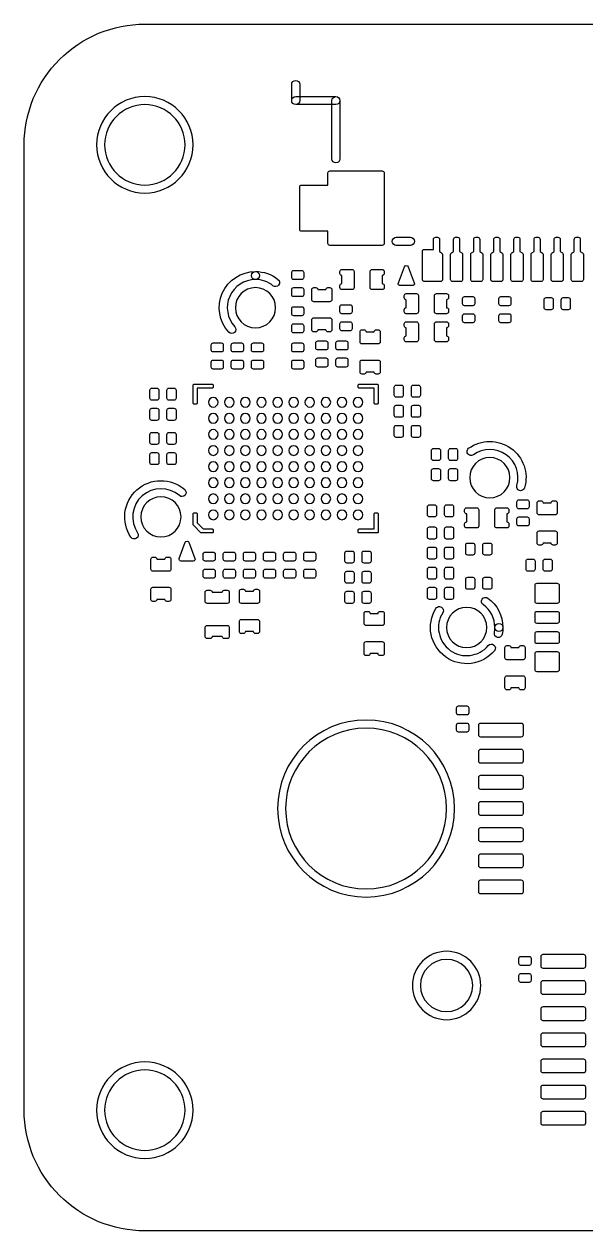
# Model space of a CAD drawing. Extents: x -1 to 29, y -1 to 29.
# Drawn here: x -1 to 12.96, y -1 to 29 of the extents above; entities that cross this region are included whole.
import ezdxf

# ---------------------------------------------------------------- set-up
doc = ezdxf.new("R2010")
doc.units = 0
for name, color, linetype in [('HOLE_1_6', 7, 'CONTINUOUS'), ('NC_Resist-B', 111, 'CONTINUOUS'), ('NC_Symbol-B', 140, 'CONTINUOUS'), ('OUTLINE', 7, 'CONTINUOUS')]:
    doc.layers.add(name, color=color, linetype=linetype)

msp = doc.modelspace()

# ---------------------------------------------------------------- linework, layer by layer
at = {"layer": 'HOLE_1_6'}
for points in [[(3, 26, 1), (1, 26, 1), (3, 26)], [(9.5, 9.5, 1), (5.5, 9.5, 1), (9.5, 9.5)], [(10.15, 5.1, 1), (8.85, 5.1, 1), (10.15, 5.1)], [(3, 2, 1), (1, 2, 1), (3, 2)]]:
    msp.add_lwpolyline(points, format="xyb", close=True, dxfattribs=at)
at = {"layer": 'NC_Resist-B'}
for points in [[(2, 24.8, 1), (2, 27.2, 1), (2, 24.8)], [(6.55, 23.85), (5.9, 23.85, -0.414214), (5.85, 23.9), (5.85, 24.95, -0.414214), (5.9, 25), (6.55, 25), (6.55, 25.3, -0.414214), (6.6, 25.35), (7.9, 25.35, -0.414214), (7.95, 25.3), (7.95, 23.55, -0.414214), (7.9, 23.5), (6.6, 23.5, -0.414214), (6.55, 23.55)], [(8.9, 23.35, -0.414214), (8.95, 23.4), (9.175, 23.4), (9.175, 23.65, -0.414214), (9.225, 23.7), (9.275, 23.7, -0.414214), (9.325, 23.65), (9.325, 23.35), (9.37774, 23.31484, -0.250737), (9.4, 23.27324), (9.4, 22.65, -0.414214), (9.35, 22.6), (8.95, 22.6, -0.414214), (8.9, 22.65)], [(9.6, 23.27324, -0.250737), (9.62226, 23.31484), (9.675, 23.35), (9.675, 23.65, -0.414214), (9.725, 23.7), (9.775, 23.7, -0.414214), (9.825, 23.65), (9.825, 23.35), (9.87774, 23.31484, -0.250737), (9.9, 23.27324), (9.9, 22.65, -0.414214), (9.85, 22.6), (9.65, 22.6, -0.414214), (9.6, 22.65)], [(10.1, 23.27324, -0.250737), (10.12226, 23.31484), (10.175, 23.35), (10.175, 23.65, -0.414214), (10.225, 23.7), (10.275, 23.7, -0.414214), (10.325, 23.65), (10.325, 23.35), (10.37774, 23.31484, -0.250737), (10.4, 23.27324), (10.4, 22.65, -0.414214), (10.35, 22.6), (10.15, 22.6, -0.414214), (10.1, 22.65)], [(10.6, 23.27324, -0.250737), (10.62226, 23.31484), (10.675, 23.35), (10.675, 23.65, -0.414214), (10.725, 23.7), (10.775, 23.7, -0.414214), (10.825, 23.65), (10.825, 23.35), (10.87774, 23.31484, -0.250737), (10.9, 23.27324), (10.9, 22.65, -0.414214), (10.85, 22.6), (10.65, 22.6, -0.414214), (10.6, 22.65)], [(11.1, 23.27324, -0.250737), (11.12226, 23.31484), (11.175, 23.35), (11.175, 23.65, -0.414214), (11.225, 23.7), (11.275, 23.7, -0.414214), (11.325, 23.65), (11.325, 23.35), (11.37774, 23.31484, -0.250737), (11.4, 23.27324), (11.4, 22.65, -0.414214), (11.35, 22.6), (11.15, 22.6, -0.414214), (11.1, 22.65)], [(11.6, 23.27324, -0.250737), (11.62226, 23.31484), (11.675, 23.35), (11.675, 23.65, -0.414214), (11.725, 23.7), (11.775, 23.7, -0.414214), (11.825, 23.65), (11.825, 23.35), (11.87774, 23.31484, -0.250737), (11.9, 23.27324), (11.9, 22.65, -0.414214), (11.85, 22.6), (11.65, 22.6, -0.414214), (11.6, 22.65)], [(12.1, 23.27324, -0.250737), (12.12226, 23.31484), (12.175, 23.35), (12.175, 23.65, -0.414214), (12.225, 23.7), (12.275, 23.7, -0.414214), (12.325, 23.65), (12.325, 23.35), (12.37774, 23.31484, -0.250737), (12.4, 23.27324), (12.4, 22.65, -0.414214), (12.35, 22.6), (12.15, 22.6, -0.414214), (12.1, 22.65)], [(12.6, 23.27324, -0.250737), (12.62226, 23.31484), (12.675, 23.35), (12.675, 23.65, -0.414214), (12.725, 23.7), (12.775, 23.7, -0.414214), (12.825, 23.65), (12.825, 23.35), (12.87774, 23.31484, -0.250737), (12.9, 23.27324), (12.9, 22.65, -0.414214), (12.85, 22.6), (12.65, 22.6, -0.414214), (12.6, 22.65)], [(5.7, 22.65, -0.414214), (5.65, 22.7), (5.65, 22.825, -0.414214), (5.7, 22.875), (5.9, 22.875, -0.414214), (5.95, 22.825), (5.95, 22.7, -0.414214), (5.9, 22.65)], [(6.85, 22.5, -0.414214), (6.9, 22.55), (6.9, 22.55), (6.9, 22.75), (6.9, 22.75, -0.414214), (6.85, 22.8), (6.85, 22.85, -0.414214), (6.9, 22.9), (7.15, 22.9, -0.414214), (7.2, 22.85), (7.2, 22.45, -0.414214), (7.15, 22.4), (6.9, 22.4, -0.414214), (6.85, 22.45)], [(7.95, 22.8, -0.414214), (7.9, 22.75), (7.9, 22.75), (7.9, 22.55), (7.9, 22.55, -0.414214), (7.95, 22.5), (7.95, 22.45, -0.414214), (7.9, 22.4), (7.65, 22.4, -0.414214), (7.6, 22.45), (7.6, 22.85, -0.414214), (7.65, 22.9), (7.9, 22.9, -0.414214), (7.95, 22.85)], [(5.25, 21.95, 1), (4.25, 21.95, 1), (5.25, 21.95)], [(5.9, 22.45, -0.414214), (5.95, 22.4), (5.95, 22.275, -0.414214), (5.9, 22.225), (5.7, 22.225, -0.414214), (5.65, 22.275), (5.65, 22.4, -0.414214), (5.7, 22.45)], [(6.25, 22.45, -0.414214), (6.3, 22.4), (6.3, 22.4), (6.5, 22.4), (6.5, 22.4, -0.414214), (6.55, 22.45), (6.6, 22.45, -0.414214), (6.65, 22.4), (6.65, 22.15, -0.414214), (6.6, 22.1), (6.2, 22.1, -0.414214), (6.15, 22.15), (6.15, 22.4, -0.414214), (6.2, 22.45)], [(8.45, 21.9, -0.414214), (8.5, 21.95), (8.5, 21.95), (8.5, 22.15), (8.5, 22.15, -0.414214), (8.45, 22.2), (8.45, 22.25, -0.414214), (8.5, 22.3), (8.75, 22.3, -0.414214), (8.8, 22.25), (8.8, 21.85, -0.414214), (8.75, 21.8), (8.5, 21.8, -0.414214), (8.45, 21.85)], [(9.55, 22.2, -0.414214), (9.5, 22.15), (9.5, 22.15), (9.5, 21.95), (9.5, 21.95, -0.414214), (9.55, 21.9), (9.55, 21.85, -0.414214), (9.5, 21.8), (9.25, 21.8, -0.414214), (9.2, 21.85), (9.2, 22.25, -0.414214), (9.25, 22.3), (9.5, 22.3, -0.414214), (9.55, 22.25)], [(9.95, 22, -0.414214), (9.9, 22.05), (9.9, 22.175, -0.414214), (9.95, 22.225), (10.15, 22.225, -0.414214), (10.2, 22.175), (10.2, 22.05, -0.414214), (10.15, 22)], [(10.85, 22, -0.414214), (10.8, 22.05), (10.8, 22.175, -0.414214), (10.85, 22.225), (11.05, 22.225, -0.414214), (11.1, 22.175), (11.1, 22.05, -0.414214), (11.05, 22)], [(5.7, 21.75, -0.414214), (5.65, 21.8), (5.65, 21.925, -0.414214), (5.7, 21.975), (5.9, 21.975, -0.414214), (5.95, 21.925), (5.95, 21.8, -0.414214), (5.9, 21.75)], [(6.9, 21.8, -0.414214), (6.85, 21.85), (6.85, 21.975, -0.414214), (6.9, 22.025), (7.1, 22.025, -0.414214), (7.15, 21.975), (7.15, 21.85, -0.414214), (7.1, 21.8)], [(12.15, 21.95, -0.414214), (12.1, 21.9), (11.975, 21.9, -0.414214), (11.925, 21.95), (11.925, 22.15, -0.414214), (11.975, 22.2), (12.1, 22.2, -0.414214), (12.15, 22.15)], [(12.35, 22.15, -0.414214), (12.4, 22.2), (12.525, 22.2, -0.414214), (12.575, 22.15), (12.575, 21.95, -0.414214), (12.525, 21.9), (12.4, 21.9, -0.414214), (12.35, 21.95)], [(6.55, 21.35, -0.414214), (6.5, 21.4), (6.5, 21.4), (6.3, 21.4), (6.3, 21.4, -0.414214), (6.25, 21.35), (6.2, 21.35, -0.414214), (6.15, 21.4), (6.15, 21.65, -0.414214), (6.2, 21.7), (6.6, 21.7, -0.414214), (6.65, 21.65), (6.65, 21.4, -0.414214), (6.6, 21.35)], [(10.15, 21.8, -0.414214), (10.2, 21.75), (10.2, 21.625, -0.414214), (10.15, 21.575), (9.95, 21.575, -0.414214), (9.9, 21.625), (9.9, 21.75, -0.414214), (9.95, 21.8)], [(11.05, 21.8, -0.414214), (11.1, 21.75), (11.1, 21.625, -0.414214), (11.05, 21.575), (10.85, 21.575, -0.414214), (10.8, 21.625), (10.8, 21.75, -0.414214), (10.85, 21.8)], [(5.9, 21.55, -0.414214), (5.95, 21.5), (5.95, 21.375, -0.414214), (5.9, 21.325), (5.7, 21.325, -0.414214), (5.65, 21.375), (5.65, 21.5, -0.414214), (5.7, 21.55)], [(7.1, 21.6, -0.414214), (7.15, 21.55), (7.15, 21.425, -0.414214), (7.1, 21.375), (6.9, 21.375, -0.414214), (6.85, 21.425), (6.85, 21.55, -0.414214), (6.9, 21.6)], [(7.45, 21.4, -0.414214), (7.5, 21.35), (7.5, 21.35), (7.7, 21.35), (7.7, 21.35, -0.414214), (7.75, 21.4), (7.8, 21.4, -0.414214), (7.85, 21.35), (7.85, 21.1, -0.414214), (7.8, 21.05), (7.4, 21.05, -0.414214), (7.35, 21.1), (7.35, 21.35, -0.414214), (7.4, 21.4)], [(8.45, 21.2, -0.414214), (8.5, 21.25), (8.5, 21.25), (8.5, 21.45), (8.5, 21.45, -0.414214), (8.45, 21.5), (8.45, 21.55, -0.414214), (8.5, 21.6), (8.75, 21.6, -0.414214), (8.8, 21.55), (8.8, 21.15, -0.414214), (8.75, 21.1), (8.5, 21.1, -0.414214), (8.45, 21.15)], [(9.55, 21.5, -0.414214), (9.5, 21.45), (9.5, 21.45), (9.5, 21.25), (9.5, 21.25, -0.414214), (9.55, 21.2), (9.55, 21.15, -0.414214), (9.5, 21.1), (9.25, 21.1, -0.414214), (9.2, 21.15), (9.2, 21.55, -0.414214), (9.25, 21.6), (9.5, 21.6, -0.414214), (9.55, 21.55)], [(3.7, 20.85, -0.414214), (3.65, 20.9), (3.65, 21.025, -0.414214), (3.7, 21.075), (3.9, 21.075, -0.414214), (3.95, 21.025), (3.95, 20.9, -0.414214), (3.9, 20.85)], [(4.2, 20.85, -0.414214), (4.15, 20.9), (4.15, 21.025, -0.414214), (4.2, 21.075), (4.4, 21.075, -0.414214), (4.45, 21.025), (4.45, 20.9, -0.414214), (4.4, 20.85)], [(4.7, 20.85, -0.414214), (4.65, 20.9), (4.65, 21.025, -0.414214), (4.7, 21.075), (4.9, 21.075, -0.414214), (4.95, 21.025), (4.95, 20.9, -0.414214), (4.9, 20.85)], [(5.7, 20.85, -0.414214), (5.65, 20.9), (5.65, 21.025, -0.414214), (5.7, 21.075), (5.9, 21.075, -0.414214), (5.95, 21.025), (5.95, 20.9, -0.414214), (5.9, 20.85)], [(6.3, 20.9, -0.414214), (6.25, 20.95), (6.25, 21.075, -0.414214), (6.3, 21.125), (6.5, 21.125, -0.414214), (6.55, 21.075), (6.55, 20.95, -0.414214), (6.5, 20.9)], [(6.8, 20.9, -0.414214), (6.75, 20.95), (6.75, 21.075, -0.414214), (6.8, 21.125), (7, 21.125, -0.414214), (7.05, 21.075), (7.05, 20.95, -0.414214), (7, 20.9)], [(3.9, 20.65, -0.414214), (3.95, 20.6), (3.95, 20.475, -0.414214), (3.9, 20.425), (3.7, 20.425, -0.414214), (3.65, 20.475), (3.65, 20.6, -0.414214), (3.7, 20.65)], [(4.4, 20.65, -0.414214), (4.45, 20.6), (4.45, 20.475, -0.414214), (4.4, 20.425), (4.2, 20.425, -0.414214), (4.15, 20.475), (4.15, 20.6, -0.414214), (4.2, 20.65)], [(4.9, 20.65, -0.414214), (4.95, 20.6), (4.95, 20.475, -0.414214), (4.9, 20.425), (4.7, 20.425, -0.414214), (4.65, 20.475), (4.65, 20.6, -0.414214), (4.7, 20.65)], [(5.9, 20.65, -0.414214), (5.95, 20.6), (5.95, 20.475, -0.414214), (5.9, 20.425), (5.7, 20.425, -0.414214), (5.65, 20.475), (5.65, 20.6, -0.414214), (5.7, 20.65)], [(6.5, 20.7, -0.414214), (6.55, 20.65), (6.55, 20.525, -0.414214), (6.5, 20.475), (6.3, 20.475, -0.414214), (6.25, 20.525), (6.25, 20.65, -0.414214), (6.3, 20.7)], [(7, 20.7, -0.414214), (7.05, 20.65), (7.05, 20.525, -0.414214), (7, 20.475), (6.8, 20.475, -0.414214), (6.75, 20.525), (6.75, 20.65, -0.414214), (6.8, 20.7)], [(7.75, 20.3, -0.414214), (7.7, 20.35), (7.7, 20.35), (7.5, 20.35), (7.5, 20.35, -0.414214), (7.45, 20.3), (7.4, 20.3, -0.414214), (7.35, 20.35), (7.35, 20.6, -0.414214), (7.4, 20.65), (7.8, 20.65, -0.414214), (7.85, 20.6), (7.85, 20.35, -0.414214), (7.8, 20.3)], [(2.35, 19.7, -0.414214), (2.3, 19.65), (2.175, 19.65, -0.414214), (2.125, 19.7), (2.125, 19.9, -0.414214), (2.175, 19.95), (2.3, 19.95, -0.414214), (2.35, 19.9)], [(2.55, 19.9, -0.414214), (2.6, 19.95), (2.725, 19.95, -0.414214), (2.775, 19.9), (2.775, 19.7, -0.414214), (2.725, 19.65), (2.6, 19.65, -0.414214), (2.55, 19.7)], [(3.2, 20.025, -0.414214), (3.225, 20.05), (3.675, 20.05, -0.414214), (3.7, 20.025), (3.7, 19.975, -0.414214), (3.675, 19.95), (3.3, 19.95), (3.3, 19.575, -0.414214), (3.275, 19.55), (3.225, 19.55, -0.414214), (3.2, 19.575)], [(7.775, 20.05, -0.414214), (7.8, 20.025), (7.8, 19.575, -0.414214), (7.775, 19.55), (7.725, 19.55, -0.414214), (7.7, 19.575), (7.7, 19.95), (7.325, 19.95, -0.414214), (7.3, 19.975), (7.3, 20.025, -0.414214), (7.325, 20.05)], [(8.425, 19.775, -0.414214), (8.375, 19.725), (8.25, 19.725, -0.414214), (8.2, 19.775), (8.2, 19.975, -0.414214), (8.25, 20.025), (8.375, 20.025, -0.414214), (8.425, 19.975)], [(8.625, 19.975, -0.414214), (8.675, 20.025), (8.8, 20.025, -0.414214), (8.85, 19.975), (8.85, 19.775, -0.414214), (8.8, 19.725), (8.675, 19.725, -0.414214), (8.625, 19.775)], [(3.7, 19.48, 1), (3.7, 19.72, 1), (3.7, 19.48)], [(4.1, 19.48, 1), (4.1, 19.72, 1), (4.1, 19.48)], [(4.5, 19.48, 1), (4.5, 19.72, 1), (4.5, 19.48)], [(4.9, 19.48, 1), (4.9, 19.72, 1), (4.9, 19.48)], [(5.3, 19.48, 1), (5.3, 19.72, 1), (5.3, 19.48)], [(5.7, 19.48, 1), (5.7, 19.72, 1), (5.7, 19.48)], [(6.1, 19.48, 1), (6.1, 19.72, 1), (6.1, 19.48)], [(6.5, 19.48, 1), (6.5, 19.72, 1), (6.5, 19.48)], [(6.9, 19.48, 1), (6.9, 19.72, 1), (6.9, 19.48)], [(7.18, 19.6, 1), (7.42, 19.6, 1), (7.18, 19.6)], [(8.425, 19.275, -0.414214), (8.375, 19.225), (8.25, 19.225, -0.414214), (8.2, 19.275), (8.2, 19.475, -0.414214), (8.25, 19.525), (8.375, 19.525, -0.414214), (8.425, 19.475)], [(8.625, 19.475, -0.414214), (8.675, 19.525), (8.8, 19.525, -0.414214), (8.85, 19.475), (8.85, 19.275, -0.414214), (8.8, 19.225), (8.675, 19.225, -0.414214), (8.625, 19.275)], [(2.35, 19.2, -0.414214), (2.3, 19.15), (2.175, 19.15, -0.414214), (2.125, 19.2), (2.125, 19.4, -0.414214), (2.175, 19.45), (2.3, 19.45, -0.414214), (2.35, 19.4)], [(2.55, 19.4, -0.414214), (2.6, 19.45), (2.725, 19.45, -0.414214), (2.775, 19.4), (2.775, 19.2, -0.414214), (2.725, 19.15), (2.6, 19.15, -0.414214), (2.55, 19.2)], [(3.7, 19.08, 1), (3.7, 19.32, 1), (3.7, 19.08)], [(4.1, 19.08, 1), (4.1, 19.32, 1), (4.1, 19.08)], [(4.5, 19.08, 1), (4.5, 19.32, 1), (4.5, 19.08)], [(4.9, 19.08, 1), (4.9, 19.32, 1), (4.9, 19.08)], [(5.3, 19.08, 1), (5.3, 19.32, 1), (5.3, 19.08)], [(5.7, 19.08, 1), (5.7, 19.32, 1), (5.7, 19.08)], [(6.1, 19.08, 1), (6.1, 19.32, 1), (6.1, 19.08)], [(6.5, 19.08, 1), (6.5, 19.32, 1), (6.5, 19.08)], [(6.9, 19.08, 1), (6.9, 19.32, 1), (6.9, 19.08)], [(7.3, 19.08, 1), (7.3, 19.32, 1), (7.3, 19.08)], [(3.7, 18.68, 1), (3.7, 18.92, 1), (3.7, 18.68)], [(4.1, 18.68, 1), (4.1, 18.92, 1), (4.1, 18.68)], [(4.5, 18.68, 1), (4.5, 18.92, 1), (4.5, 18.68)], [(4.9, 18.68, 1), (4.9, 18.92, 1), (4.9, 18.68)], [(5.3, 18.68, 1), (5.3, 18.92, 1), (5.3, 18.68)], [(5.7, 18.68, 1), (5.7, 18.92, 1), (5.7, 18.68)], [(6.1, 18.68, 1), (6.1, 18.92, 1), (6.1, 18.68)], [(6.5, 18.68, 1), (6.5, 18.92, 1), (6.5, 18.68)], [(6.9, 18.68, 1), (6.9, 18.92, 1), (6.9, 18.68)], [(7.3, 18.68, 1), (7.3, 18.92, 1), (7.3, 18.68)], [(8.425, 18.775, -0.414214), (8.375, 18.725), (8.25, 18.725, -0.414214), (8.2, 18.775), (8.2, 18.975, -0.414214), (8.25, 19.025), (8.375, 19.025, -0.414214), (8.425, 18.975)], [(8.625, 18.975, -0.414214), (8.675, 19.025), (8.8, 19.025, -0.414214), (8.85, 18.975), (8.85, 18.775, -0.414214), (8.8, 18.725), (8.675, 18.725, -0.414214), (8.625, 18.775)], [(2.35, 18.6, -0.414214), (2.3, 18.55), (2.175, 18.55, -0.414214), (2.125, 18.6), (2.125, 18.8, -0.414214), (2.175, 18.85), (2.3, 18.85, -0.414214), (2.35, 18.8)], [(2.55, 18.8, -0.414214), (2.6, 18.85), (2.725, 18.85, -0.414214), (2.775, 18.8), (2.775, 18.6, -0.414214), (2.725, 18.55), (2.6, 18.55, -0.414214), (2.55, 18.6)], [(2.35, 18.1, -0.414214), (2.3, 18.05), (2.175, 18.05, -0.414214), (2.125, 18.1), (2.125, 18.3, -0.414214), (2.175, 18.35), (2.3, 18.35, -0.414214), (2.35, 18.3)], [(2.55, 18.3, -0.414214), (2.6, 18.35), (2.725, 18.35, -0.414214), (2.775, 18.3), (2.775, 18.1, -0.414214), (2.725, 18.05), (2.6, 18.05, -0.414214), (2.55, 18.1)], [(3.7, 18.28, 1), (3.7, 18.52, 1), (3.7, 18.28)], [(4.1, 18.28, 1), (4.1, 18.52, 1), (4.1, 18.28)], [(4.5, 18.28, 1), (4.5, 18.52, 1), (4.5, 18.28)], [(4.9, 18.28, 1), (4.9, 18.52, 1), (4.9, 18.28)], [(5.3, 18.28, 1), (5.3, 18.52, 1), (5.3, 18.28)], [(5.7, 18.28, 1), (5.7, 18.52, 1), (5.7, 18.28)], [(6.1, 18.28, 1), (6.1, 18.52, 1), (6.1, 18.28)], [(6.5, 18.28, 1), (6.5, 18.52, 1), (6.5, 18.28)], [(6.9, 18.28, 1), (6.9, 18.52, 1), (6.9, 18.28)], [(7.3, 18.28, 1), (7.3, 18.52, 1), (7.3, 18.28)], [(9.35, 18.2, -0.414214), (9.3, 18.15), (9.175, 18.15, -0.414214), (9.125, 18.2), (9.125, 18.4, -0.414214), (9.175, 18.45), (9.3, 18.45, -0.414214), (9.35, 18.4)], [(9.55, 18.4, -0.414214), (9.6, 18.45), (9.725, 18.45, -0.414214), (9.775, 18.4), (9.775, 18.2, -0.414214), (9.725, 18.15), (9.6, 18.15, -0.414214), (9.55, 18.2)], [(3.7, 17.88, 1), (3.7, 18.12, 1), (3.7, 17.88)], [(4.1, 17.88, 1), (4.1, 18.12, 1), (4.1, 17.88)], [(4.5, 17.88, 1), (4.5, 18.12, 1), (4.5, 17.88)], [(4.9, 17.88, 1), (4.9, 18.12, 1), (4.9, 17.88)], [(5.3, 17.88, 1), (5.3, 18.12, 1), (5.3, 17.88)], [(5.7, 17.88, 1), (5.7, 18.12, 1), (5.7, 17.88)], [(6.1, 17.88, 1), (6.1, 18.12, 1), (6.1, 17.88)], [(6.5, 17.88, 1), (6.5, 18.12, 1), (6.5, 17.88)], [(6.9, 17.88, 1), (6.9, 18.12, 1), (6.9, 17.88)], [(7.3, 17.88, 1), (7.3, 18.12, 1), (7.3, 17.88)], [(11.075, 17.725, 1), (10.075, 17.725, 1), (11.075, 17.725)], [(3.7, 17.48, 1), (3.7, 17.72, 1), (3.7, 17.48)], [(4.1, 17.48, 1), (4.1, 17.72, 1), (4.1, 17.48)], [(4.5, 17.48, 1), (4.5, 17.72, 1), (4.5, 17.48)], [(4.9, 17.48, 1), (4.9, 17.72, 1), (4.9, 17.48)], [(5.3, 17.48, 1), (5.3, 17.72, 1), (5.3, 17.48)], [(5.7, 17.48, 1), (5.7, 17.72, 1), (5.7, 17.48)], [(6.1, 17.48, 1), (6.1, 17.72, 1), (6.1, 17.48)], [(6.5, 17.48, 1), (6.5, 17.72, 1), (6.5, 17.48)], [(6.9, 17.48, 1), (6.9, 17.72, 1), (6.9, 17.48)], [(7.3, 17.48, 1), (7.3, 17.72, 1), (7.3, 17.48)], [(9.35, 17.7, -0.414214), (9.3, 17.65), (9.175, 17.65, -0.414214), (9.125, 17.7), (9.125, 17.9, -0.414214), (9.175, 17.95), (9.3, 17.95, -0.414214), (9.35, 17.9)], [(9.55, 17.9, -0.414214), (9.6, 17.95), (9.725, 17.95, -0.414214), (9.775, 17.9), (9.775, 17.7, -0.414214), (9.725, 17.65), (9.6, 17.65, -0.414214), (9.55, 17.7)], [(2.9, 16.75, 1), (1.9, 16.75, 1), (2.9, 16.75)], [(3.7, 17.08, 1), (3.7, 17.32, 1), (3.7, 17.08)], [(4.1, 17.08, 1), (4.1, 17.32, 1), (4.1, 17.08)], [(4.5, 17.08, 1), (4.5, 17.32, 1), (4.5, 17.08)], [(4.9, 17.08, 1), (4.9, 17.32, 1), (4.9, 17.08)], [(5.3, 17.08, 1), (5.3, 17.32, 1), (5.3, 17.08)], [(5.7, 17.08, 1), (5.7, 17.32, 1), (5.7, 17.08)], [(6.1, 17.08, 1), (6.1, 17.32, 1), (6.1, 17.08)], [(6.5, 17.08, 1), (6.5, 17.32, 1), (6.5, 17.08)], [(6.9, 17.08, 1), (6.9, 17.32, 1), (6.9, 17.08)], [(7.3, 17.08, 1), (7.3, 17.32, 1), (7.3, 17.08)], [(11.3, 16.95, -0.414214), (11.25, 17), (11.25, 17.125, -0.414214), (11.3, 17.175), (11.5, 17.175, -0.414214), (11.55, 17.125), (11.55, 17, -0.414214), (11.5, 16.95)], [(11.85, 17.15, -0.414214), (11.9, 17.1), (11.9, 17.1), (12.1, 17.1), (12.1, 17.1, -0.414214), (12.15, 17.15), (12.2, 17.15, -0.414214), (12.25, 17.1), (12.25, 16.85, -0.414214), (12.2, 16.8), (11.8, 16.8, -0.414214), (11.75, 16.85), (11.75, 17.1, -0.414214), (11.8, 17.15)], [(3.3, 16.6), (3.45, 16.45), (3.675, 16.45, -0.414214), (3.7, 16.425), (3.7, 16.375, -0.414214), (3.675, 16.35), (3.41036, 16.35, -0.198927), (3.39268, 16.35732), (3.20732, 16.54268, -0.198927), (3.2, 16.56036), (3.2, 16.825, -0.414214), (3.225, 16.85), (3.275, 16.85, -0.414214), (3.3, 16.825)], [(3.7, 16.68, 1), (3.7, 16.92, 1), (3.7, 16.68)], [(4.1, 16.68, 1), (4.1, 16.92, 1), (4.1, 16.68)], [(4.5, 16.68, 1), (4.5, 16.92, 1), (4.5, 16.68)], [(4.9, 16.68, 1), (4.9, 16.92, 1), (4.9, 16.68)], [(5.3, 16.68, 1), (5.3, 16.92, 1), (5.3, 16.68)], [(5.7, 16.68, 1), (5.7, 16.92, 1), (5.7, 16.68)], [(6.1, 16.68, 1), (6.1, 16.92, 1), (6.1, 16.68)], [(6.5, 16.68, 1), (6.5, 16.92, 1), (6.5, 16.68)], [(6.9, 16.68, 1), (6.9, 16.92, 1), (6.9, 16.68)], [(7.3, 16.92, 1), (7.3, 16.68, 1), (7.3, 16.92)], [(7.8, 16.375, -0.414214), (7.775, 16.35), (7.325, 16.35, -0.414214), (7.3, 16.375), (7.3, 16.425, -0.414214), (7.325, 16.45), (7.7, 16.45), (7.7, 16.825, -0.414214), (7.725, 16.85), (7.775, 16.85, -0.414214), (7.8, 16.825)], [(9.25, 16.8, -0.414214), (9.2, 16.75), (9.075, 16.75, -0.414214), (9.025, 16.8), (9.025, 17, -0.414214), (9.075, 17.05), (9.2, 17.05, -0.414214), (9.25, 17)], [(9.45, 17, -0.414214), (9.5, 17.05), (9.625, 17.05, -0.414214), (9.675, 17), (9.675, 16.8, -0.414214), (9.625, 16.75), (9.5, 16.75, -0.414214), (9.45, 16.8)], [(9.95, 16.575, -0.414214), (10, 16.625), (10, 16.625), (10, 16.825), (10, 16.825, -0.414214), (9.95, 16.875), (9.95, 16.925, -0.414214), (10, 16.975), (10.25, 16.975, -0.414214), (10.3, 16.925), (10.3, 16.525, -0.414214), (10.25, 16.475), (10, 16.475, -0.414214), (9.95, 16.525)], [(11.05, 16.875, -0.414214), (11, 16.825), (11, 16.825), (11, 16.625), (11, 16.625, -0.414214), (11.05, 16.575), (11.05, 16.525, -0.414214), (11, 16.475), (10.75, 16.475, -0.414214), (10.7, 16.525), (10.7, 16.925, -0.414214), (10.75, 16.975), (11, 16.975, -0.414214), (11.05, 16.925)], [(11.5, 16.75, -0.414214), (11.55, 16.7), (11.55, 16.575, -0.414214), (11.5, 16.525), (11.3, 16.525, -0.414214), (11.25, 16.575), (11.25, 16.7, -0.414214), (11.3, 16.75)], [(9.25, 16.25, -0.414214), (9.2, 16.2), (9.075, 16.2, -0.414214), (9.025, 16.25), (9.025, 16.45, -0.414214), (9.075, 16.5), (9.2, 16.5, -0.414214), (9.25, 16.45)], [(9.45, 16.45, -0.414214), (9.5, 16.5), (9.625, 16.5, -0.414214), (9.675, 16.45), (9.675, 16.25, -0.414214), (9.625, 16.2), (9.5, 16.2, -0.414214), (9.45, 16.25)], [(12.15, 16.05, -0.414214), (12.1, 16.1), (12.1, 16.1), (11.9, 16.1), (11.9, 16.1, -0.414214), (11.85, 16.05), (11.8, 16.05, -0.414214), (11.75, 16.1), (11.75, 16.35, -0.414214), (11.8, 16.4), (12.2, 16.4, -0.414214), (12.25, 16.35), (12.25, 16.1, -0.414214), (12.2, 16.05)], [(9.25, 15.75, -0.414214), (9.2, 15.7), (9.075, 15.7, -0.414214), (9.025, 15.75), (9.025, 15.95, -0.414214), (9.075, 16), (9.2, 16, -0.414214), (9.25, 15.95)], [(9.45, 15.95, -0.414214), (9.5, 16), (9.625, 16, -0.414214), (9.675, 15.95), (9.675, 15.75, -0.414214), (9.625, 15.7), (9.5, 15.7, -0.414214), (9.45, 15.75)], [(10.2, 15.85, -0.414214), (10.15, 15.8), (10.025, 15.8, -0.414214), (9.975, 15.85), (9.975, 16.05, -0.414214), (10.025, 16.1), (10.15, 16.1, -0.414214), (10.2, 16.05)], [(10.4, 16.05, -0.414214), (10.45, 16.1), (10.575, 16.1, -0.414214), (10.625, 16.05), (10.625, 15.85, -0.414214), (10.575, 15.8), (10.45, 15.8, -0.414214), (10.4, 15.85)], [(2.25, 15.75, -0.414214), (2.3, 15.7), (2.3, 15.7), (2.5, 15.7), (2.5, 15.7, -0.414214), (2.55, 15.75), (2.6, 15.75, -0.414214), (2.65, 15.7), (2.65, 15.45, -0.414214), (2.6, 15.4), (2.2, 15.4, -0.414214), (2.15, 15.45), (2.15, 15.7, -0.414214), (2.2, 15.75)], [(3.5, 15.65, -0.414214), (3.45, 15.7), (3.45, 15.825, -0.414214), (3.5, 15.875), (3.7, 15.875, -0.414214), (3.75, 15.825), (3.75, 15.7, -0.414214), (3.7, 15.65)], [(4, 15.65, -0.414214), (3.95, 15.7), (3.95, 15.825, -0.414214), (4, 15.875), (4.2, 15.875, -0.414214), (4.25, 15.825), (4.25, 15.7, -0.414214), (4.2, 15.65)], [(4.5, 15.65, -0.414214), (4.45, 15.7), (4.45, 15.825, -0.414214), (4.5, 15.875), (4.7, 15.875, -0.414214), (4.75, 15.825), (4.75, 15.7, -0.414214), (4.7, 15.65)], [(5, 15.65, -0.414214), (4.95, 15.7), (4.95, 15.825, -0.414214), (5, 15.875), (5.2, 15.875, -0.414214), (5.25, 15.825), (5.25, 15.7, -0.414214), (5.2, 15.65)], [(5.5, 15.65, -0.414214), (5.45, 15.7), (5.45, 15.825, -0.414214), (5.5, 15.875), (5.7, 15.875, -0.414214), (5.75, 15.825), (5.75, 15.7, -0.414214), (5.7, 15.65)], [(6, 15.65, -0.414214), (5.95, 15.7), (5.95, 15.825, -0.414214), (6, 15.875), (6.2, 15.875, -0.414214), (6.25, 15.825), (6.25, 15.7, -0.414214), (6.2, 15.65)], [(7.2, 15.65, -0.414214), (7.15, 15.6), (7.025, 15.6, -0.414214), (6.975, 15.65), (6.975, 15.85, -0.414214), (7.025, 15.9), (7.15, 15.9, -0.414214), (7.2, 15.85)], [(7.4, 15.85, -0.414214), (7.45, 15.9), (7.575, 15.9, -0.414214), (7.625, 15.85), (7.625, 15.65, -0.414214), (7.575, 15.6), (7.45, 15.6, -0.414214), (7.4, 15.65)], [(11.7, 15.45, -0.414214), (11.65, 15.4), (11.525, 15.4, -0.414214), (11.475, 15.45), (11.475, 15.65, -0.414214), (11.525, 15.7), (11.65, 15.7, -0.414214), (11.7, 15.65)], [(11.9, 15.65, -0.414214), (11.95, 15.7), (12.075, 15.7, -0.414214), (12.125, 15.65), (12.125, 15.45, -0.414214), (12.075, 15.4), (11.95, 15.4, -0.414214), (11.9, 15.45)], [(3.7, 15.45, -0.414214), (3.75, 15.4), (3.75, 15.275, -0.414214), (3.7, 15.225), (3.5, 15.225, -0.414214), (3.45, 15.275), (3.45, 15.4, -0.414214), (3.5, 15.45)], [(4.2, 15.45, -0.414214), (4.25, 15.4), (4.25, 15.275, -0.414214), (4.2, 15.225), (4, 15.225, -0.414214), (3.95, 15.275), (3.95, 15.4, -0.414214), (4, 15.45)], [(4.7, 15.45, -0.414214), (4.75, 15.4), (4.75, 15.275, -0.414214), (4.7, 15.225), (4.5, 15.225, -0.414214), (4.45, 15.275), (4.45, 15.4, -0.414214), (4.5, 15.45)], [(5.2, 15.45, -0.414214), (5.25, 15.4), (5.25, 15.275, -0.414214), (5.2, 15.225), (5, 15.225, -0.414214), (4.95, 15.275), (4.95, 15.4, -0.414214), (5, 15.45)], [(5.7, 15.45, -0.414214), (5.75, 15.4), (5.75, 15.275, -0.414214), (5.7, 15.225), (5.5, 15.225, -0.414214), (5.45, 15.275), (5.45, 15.4, -0.414214), (5.5, 15.45)], [(6.2, 15.45, -0.414214), (6.25, 15.4), (6.25, 15.275, -0.414214), (6.2, 15.225), (6, 15.225, -0.414214), (5.95, 15.275), (5.95, 15.4, -0.414214), (6, 15.45)], [(7.2, 15.15, -0.414214), (7.15, 15.1), (7.025, 15.1, -0.414214), (6.975, 15.15), (6.975, 15.35, -0.414214), (7.025, 15.4), (7.15, 15.4, -0.414214), (7.2, 15.35)], [(7.4, 15.35, -0.414214), (7.45, 15.4), (7.575, 15.4, -0.414214), (7.625, 15.35), (7.625, 15.15, -0.414214), (7.575, 15.1), (7.45, 15.1, -0.414214), (7.4, 15.15)], [(9.25, 15.25, -0.414214), (9.2, 15.2), (9.075, 15.2, -0.414214), (9.025, 15.25), (9.025, 15.45, -0.414214), (9.075, 15.5), (9.2, 15.5, -0.414214), (9.25, 15.45)], [(9.45, 15.45, -0.414214), (9.5, 15.5), (9.625, 15.5, -0.414214), (9.675, 15.45), (9.675, 15.25, -0.414214), (9.625, 15.2), (9.5, 15.2, -0.414214), (9.45, 15.25)], [(10.2, 15, -0.414214), (10.15, 14.95), (10.025, 14.95, -0.414214), (9.975, 15), (9.975, 15.2, -0.414214), (10.025, 15.25), (10.15, 15.25, -0.414214), (10.2, 15.2)], [(10.4, 15.2, -0.414214), (10.45, 15.25), (10.575, 15.25, -0.414214), (10.625, 15.2), (10.625, 15, -0.414214), (10.575, 14.95), (10.45, 14.95, -0.414214), (10.4, 15)], [(11.75, 14.6, -0.414214), (11.7, 14.65), (11.7, 15.05, -0.414214), (11.75, 15.1), (12.25, 15.1, -0.414214), (12.3, 15.05), (12.3, 14.65, -0.414214), (12.25, 14.6)], [(2.55, 14.65, -0.414214), (2.5, 14.7), (2.5, 14.7), (2.3, 14.7), (2.3, 14.7, -0.414214), (2.25, 14.65), (2.2, 14.65, -0.414214), (2.15, 14.7), (2.15, 14.95, -0.414214), (2.2, 15), (2.6, 15, -0.414214), (2.65, 14.95), (2.65, 14.7, -0.414214), (2.6, 14.65)], [(3.625, 14.925, -0.414214), (3.675, 14.875), (3.675, 14.875), (3.925, 14.875), (3.925, 14.875, -0.414214), (3.975, 14.925), (4.05, 14.925, -0.414214), (4.1, 14.875), (4.1, 14.65, -0.414214), (4.05, 14.6), (3.55, 14.6, -0.414214), (3.5, 14.65), (3.5, 14.875, -0.414214), (3.55, 14.925)], [(4.45, 14.95, -0.414214), (4.5, 14.9), (4.5, 14.9), (4.7, 14.9), (4.7, 14.9, -0.414214), (4.75, 14.95), (4.8, 14.95, -0.414214), (4.85, 14.9), (4.85, 14.65, -0.414214), (4.8, 14.6), (4.4, 14.6, -0.414214), (4.35, 14.65), (4.35, 14.9, -0.414214), (4.4, 14.95)], [(7.2, 14.65, -0.414214), (7.15, 14.6), (7.025, 14.6, -0.414214), (6.975, 14.65), (6.975, 14.85, -0.414214), (7.025, 14.9), (7.15, 14.9, -0.414214), (7.2, 14.85)], [(7.4, 14.85, -0.414214), (7.45, 14.9), (7.575, 14.9, -0.414214), (7.625, 14.85), (7.625, 14.65, -0.414214), (7.575, 14.6), (7.45, 14.6, -0.414214), (7.4, 14.65)], [(9.25, 14.75, -0.414214), (9.2, 14.7), (9.075, 14.7, -0.414214), (9.025, 14.75), (9.025, 14.95, -0.414214), (9.075, 15), (9.2, 15, -0.414214), (9.25, 14.95)], [(9.45, 14.95, -0.414214), (9.5, 15), (9.625, 15, -0.414214), (9.675, 14.95), (9.675, 14.75, -0.414214), (9.625, 14.7), (9.5, 14.7, -0.414214), (9.45, 14.75)], [(10.5, 14, 1), (9.5, 14, 1), (10.5, 14)], [(4.75, 13.85, -0.414214), (4.7, 13.9), (4.7, 13.9), (4.5, 13.9), (4.5, 13.9, -0.414214), (4.45, 13.85), (4.4, 13.85, -0.414214), (4.35, 13.9), (4.35, 14.15, -0.414214), (4.4, 14.2), (4.8, 14.2, -0.414214), (4.85, 14.15), (4.85, 13.9, -0.414214), (4.8, 13.85)], [(7.55, 14.4, -0.414214), (7.6, 14.35), (7.6, 14.35), (7.8, 14.35), (7.8, 14.35, -0.414214), (7.85, 14.4), (7.9, 14.4, -0.414214), (7.95, 14.35), (7.95, 14.1, -0.414214), (7.9, 14.05), (7.5, 14.05, -0.414214), (7.45, 14.1), (7.45, 14.35, -0.414214), (7.5, 14.4)], [(11.75, 14.1, -0.414214), (11.7, 14.15), (11.7, 14.35, -0.414214), (11.75, 14.4), (12.25, 14.4, -0.414214), (12.3, 14.35), (12.3, 14.15, -0.414214), (12.25, 14.1)], [(3.975, 13.725, -0.414214), (3.925, 13.775), (3.925, 13.775), (3.675, 13.775), (3.675, 13.775, -0.414214), (3.625, 13.725), (3.55, 13.725, -0.414214), (3.5, 13.775), (3.5, 14, -0.414214), (3.55, 14.05), (4.05, 14.05, -0.414214), (4.1, 14), (4.1, 13.775, -0.414214), (4.05, 13.725)], [(11.75, 13.6, -0.414214), (11.7, 13.65), (11.7, 13.85, -0.414214), (11.75, 13.9), (12.25, 13.9, -0.414214), (12.3, 13.85), (12.3, 13.65, -0.414214), (12.25, 13.6)], [(7.85, 13.3, -0.414214), (7.8, 13.35), (7.8, 13.35), (7.6, 13.35), (7.6, 13.35, -0.414214), (7.55, 13.3), (7.5, 13.3, -0.414214), (7.45, 13.35), (7.45, 13.6, -0.414214), (7.5, 13.65), (7.9, 13.65, -0.414214), (7.95, 13.6), (7.95, 13.35, -0.414214), (7.9, 13.3)], [(11.05, 13.55, -0.414214), (11.1, 13.5), (11.1, 13.5), (11.3, 13.5), (11.3, 13.5, -0.414214), (11.35, 13.55), (11.4, 13.55, -0.414214), (11.45, 13.5), (11.45, 13.25, -0.414214), (11.4, 13.2), (11, 13.2, -0.414214), (10.95, 13.25), (10.95, 13.5, -0.414214), (11, 13.55)], [(11.75, 12.9, -0.414214), (11.7, 12.95), (11.7, 13.35, -0.414214), (11.75, 13.4), (12.25, 13.4, -0.414214), (12.3, 13.35), (12.3, 12.95, -0.414214), (12.25, 12.9)], [(11.35, 12.45, -0.414214), (11.3, 12.5), (11.3, 12.5), (11.1, 12.5), (11.1, 12.5, -0.414214), (11.05, 12.45), (11, 12.45, -0.414214), (10.95, 12.5), (10.95, 12.75, -0.414214), (11, 12.8), (11.4, 12.8, -0.414214), (11.45, 12.75), (11.45, 12.5, -0.414214), (11.4, 12.45)], [(9.8, 11.825, -0.414214), (9.75, 11.875), (9.75, 12, -0.414214), (9.8, 12.05), (10, 12.05, -0.414214), (10.05, 12), (10.05, 11.875, -0.414214), (10, 11.825)], [(7.5, 7.3, 1), (7.5, 11.7, 1), (7.5, 7.3)], [(10, 11.625, -0.414214), (10.05, 11.575), (10.05, 11.45, -0.414214), (10, 11.4), (9.8, 11.4, -0.414214), (9.75, 11.45), (9.75, 11.575, -0.414214), (9.8, 11.625)], [(10.35, 11.275, -0.414214), (10.3, 11.325), (10.3, 11.575, -0.414214), (10.35, 11.625), (11.35, 11.625, -0.414214), (11.4, 11.575), (11.4, 11.325, -0.414214), (11.35, 11.275)], [(10.35, 10.625, -0.414214), (10.3, 10.675), (10.3, 10.925, -0.414214), (10.35, 10.975), (11.35, 10.975, -0.414214), (11.4, 10.925), (11.4, 10.675, -0.414214), (11.35, 10.625)], [(10.35, 9.975, -0.414214), (10.3, 10.025), (10.3, 10.275, -0.414214), (10.35, 10.325), (11.35, 10.325, -0.414214), (11.4, 10.275), (11.4, 10.025, -0.414214), (11.35, 9.975)], [(10.35, 9.325, -0.414214), (10.3, 9.375), (10.3, 9.625, -0.414214), (10.35, 9.675), (11.35, 9.675, -0.414214), (11.4, 9.625), (11.4, 9.375, -0.414214), (11.35, 9.325)], [(10.35, 8.675, -0.414214), (10.3, 8.725), (10.3, 8.975, -0.414214), (10.35, 9.025), (11.35, 9.025, -0.414214), (11.4, 8.975), (11.4, 8.725, -0.414214), (11.35, 8.675)], [(10.35, 8.025, -0.414214), (10.3, 8.075), (10.3, 8.325, -0.414214), (10.35, 8.375), (11.35, 8.375, -0.414214), (11.4, 8.325), (11.4, 8.075, -0.414214), (11.35, 8.025)], [(10.35, 7.375, -0.414214), (10.3, 7.425), (10.3, 7.675, -0.414214), (10.35, 7.725), (11.35, 7.725, -0.414214), (11.4, 7.675), (11.4, 7.425, -0.414214), (11.35, 7.375)], [(9.5, 4.25, 1), (9.5, 5.95, 1), (9.5, 4.25)], [(11.35, 5.6, -0.414214), (11.3, 5.65), (11.3, 5.775, -0.414214), (11.35, 5.825), (11.55, 5.825, -0.414214), (11.6, 5.775), (11.6, 5.65, -0.414214), (11.55, 5.6)], [(11.9, 5.525, -0.414214), (11.85, 5.575), (11.85, 5.825, -0.414214), (11.9, 5.875), (12.9, 5.875, -0.414214), (12.95, 5.825), (12.95, 5.575, -0.414214), (12.9, 5.525)], [(11.55, 5.4, -0.414214), (11.6, 5.35), (11.6, 5.225, -0.414214), (11.55, 5.175), (11.35, 5.175, -0.414214), (11.3, 5.225), (11.3, 5.35, -0.414214), (11.35, 5.4)], [(11.9, 4.875, -0.414214), (11.85, 4.925), (11.85, 5.175, -0.414214), (11.9, 5.225), (12.9, 5.225, -0.414214), (12.95, 5.175), (12.95, 4.925, -0.414214), (12.9, 4.875)], [(11.9, 4.225, -0.414214), (11.85, 4.275), (11.85, 4.525, -0.414214), (11.9, 4.575), (12.9, 4.575, -0.414214), (12.95, 4.525), (12.95, 4.275, -0.414214), (12.9, 4.225)], [(11.9, 3.575, -0.414214), (11.85, 3.625), (11.85, 3.875, -0.414214), (11.9, 3.925), (12.9, 3.925, -0.414214), (12.95, 3.875), (12.95, 3.625, -0.414214), (12.9, 3.575)], [(2, 0.8, 1), (2, 3.2, 1), (2, 0.8)], [(11.9, 2.925, -0.414214), (11.85, 2.975), (11.85, 3.225, -0.414214), (11.9, 3.275), (12.9, 3.275, -0.414214), (12.95, 3.225), (12.95, 2.975, -0.414214), (12.9, 2.925)], [(11.9, 2.275, -0.414214), (11.85, 2.325), (11.85, 2.575, -0.414214), (11.9, 2.625), (12.9, 2.625, -0.414214), (12.95, 2.575), (12.95, 2.325, -0.414214), (12.9, 2.275)], [(11.9, 1.625, -0.414214), (11.85, 1.675), (11.85, 1.925, -0.414214), (11.9, 1.975), (12.9, 1.975, -0.414214), (12.95, 1.925), (12.95, 1.675, -0.414214), (12.9, 1.625)]]:
    msp.add_lwpolyline(points, format="xyb", close=True, dxfattribs=at)
at = {"layer": 'NC_Symbol-B'}
for points in [[(5.65, 27.5, -1), (5.85, 27.5), (5.85, 27.1, -1), (5.65, 27.1)], [(5.75, 27, -1), (5.75, 27.2), (6.75, 27.2, -1), (6.75, 27)], [(6.65, 27.1, -1), (6.85, 27.1), (6.85, 25.65, -1), (6.65, 25.65)], [(8.25, 23.5, -1), (8.25, 23.7), (8.6, 23.7, -1), (8.6, 23.5)], [(4.75, 22.85, -1), (4.75, 22.65), (4.75, 22.65, 0.652583), (4.23399, 21.47699), (4.23399, 21.47699, -0.993744), (4.08656, 21.34185), (4.08656, 21.34185, -0.652577), (4.75, 22.85)], [(5.30989, 22.65464, -1), (5.18547, 22.49806), (5.18547, 22.49806, 0.16945), (4.75, 22.65), (4.75, 22.65, -1), (4.75, 22.85), (4.75, 22.85, -0.16945), (5.30989, 22.65464)], [(8.45318, 22.96756, -0.69315), (8.54682, 22.96756), (8.69682, 22.56756, -0.523712), (8.65, 22.5), (8.35, 22.5, -0.523712), (8.30318, 22.56756)], [(11.43867, 17.47188, -1), (11.24674, 17.52813), (11.24674, 17.52813, 0.713868), (10.16599, 18.29308), (10.16599, 18.29308, -1), (10.04913, 18.45538), (10.04913, 18.45538, -0.713867), (11.43867, 17.47188)], [(2.99056, 17.42914, -0.993239), (2.85933, 17.27822), (2.85933, 17.27822, 0.878827), (1.82124, 16.35625), (1.82124, 16.35625, -1), (1.65588, 16.24375), (1.65588, 16.24375, -0.878807), (2.99056, 17.42914)], [(3.00318, 16.11756, -0.69315), (3.09682, 16.11756), (3.24682, 15.71756, -0.523712), (3.2, 15.65), (2.9, 15.65, -0.523712), (2.85318, 15.71756)], [(10.9, 14, -1), (10.7, 14), (10.7, 14, 0.241653), (10.40807, 14.56875), (10.40807, 14.56875, -1), (10.52467, 14.73125), (10.52467, 14.73125, -0.241652), (10.9, 14)], [(9.23481, 14.47379, -1), (9.40485, 14.36851), (9.40485, 14.36851, 0.932118), (10.53762, 13.5517), (10.53762, 13.5517, -1), (10.69122, 13.42362), (10.69122, 13.42362, -0.932005), (9.23481, 14.47379)], [(10.88386, 13.83029, -1), (10.68744, 13.86801), (10.68744, 13.86801, 0.047459), (10.7, 14), (10.7, 14, -1), (10.9, 14), (10.9, 14, -0.047461), (10.88386, 13.83029)]]:
    msp.add_lwpolyline(points, format="xyb", close=True, dxfattribs=at)
at = {"layer": 'OUTLINE'}
msp.add_lwpolyline([(-1, 26, -0.414214), (2, 29), (26, 29, -0.414214), (29, 26), (29, 2, -0.414214), (26, -1), (2, -1, -0.414214), (-1, 2)], format="xyb", close=True, dxfattribs=at)

doc.saveas('drawing.dxf')
